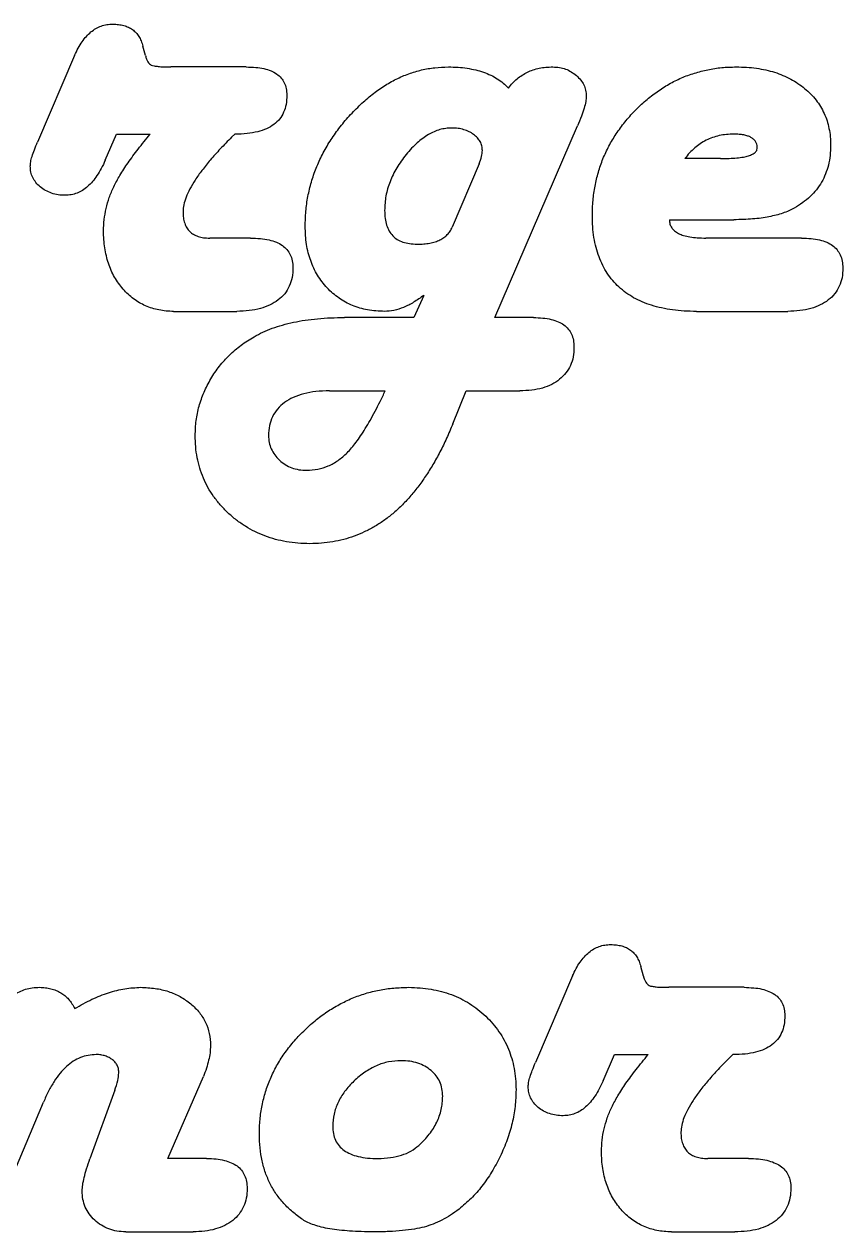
# Model space of a CAD drawing. Header units: millimetres. Extents: x -152 to 152, y -48 to 197.
# Drawn here: x 94.73 to 103.9, y -8.45 to 5.09 of the extents above; entities that cross this region are included whole.
import ezdxf

# ---------------------------------------------------------------- set-up
doc = ezdxf.new("R2010")
doc.units = ezdxf.units.MM

msp = doc.modelspace()

# ---------------------------------------------------------------- linework, layer by layer
at = {"color": 7, "linetype": 'Continuous', "lineweight": 25}
for p, q in [((95.292, 4.738), (94.876, 3.768)), ((96.086, 4.736), (96.056, 4.844)), ((97.215, 4.61), (96.37, 4.61)), ((100.001, 1.801), (100.931, 3.951)), ((95.636, 3.563), (95.763, 3.856)), ((95.763, 3.856), (96.139, 3.856)), ((97.052, 3.821), (97.089, 3.856)), ((99.826, 3.525), (99.526, 2.814)), ((102.531, 3.582), (102.133, 3.582)), ((101.96, 2.897), (102.682, 2.897)), ((97.262, 2.692), (96.807, 2.692)), ((103.441, 2.692), (102.368, 2.692)), ((99.207, 2.05), (99.095, 1.801)), ((96.402, 1.87), (97.11, 1.87)), ((99.095, 1.801), (98.318, 1.801)), ((100.435, 1.801), (100.001, 1.801)), ((102.263, 1.87), (103.286, 1.87)), ((98.149, 0.979), (98.774, 0.979)), ((99.532, 0.61), (99.683, 0.979)), ((99.683, 0.979), (100.283, 0.979)), ((101.668, -5.579), (101.638, -5.471)), ((100.874, -5.577), (100.458, -6.547)), ((102.798, -5.705), (101.952, -5.705)), ((101.218, -6.752), (101.345, -6.459)), ((101.345, -6.459), (101.721, -6.459)), ((102.634, -6.494), (102.671, -6.459)), ((96.338, -7.623), (96.735, -6.704)), ((95.741, -6.858), (95.464, -7.626)), ((94.523, -7.99), (94.942, -6.993)), ((96.771, -7.623), (96.338, -7.623)), ((102.845, -7.623), (102.389, -7.623)), ((95.865, -8.445), (96.619, -8.445)), ((101.984, -8.445), (102.693, -8.445))]:
    msp.add_line(p, q, dxfattribs=at)
for points, knots in [([(95.292, 4.738), (95.305, 4.766), (95.329, 4.819), (95.373, 4.891), (95.421, 4.952), (95.473, 5.002), (95.529, 5.041), (95.589, 5.07), (95.653, 5.086), (95.698, 5.088), (95.72, 5.089)], [0, 0, 0, 0, 0.155195, 0.297894, 0.428403, 0.549181, 0.664078, 0.774596, 0.88519, 1, 1, 1, 1]), ([(95.72, 5.089), (95.742, 5.088), (95.783, 5.086), (95.843, 5.076), (95.895, 5.057), (95.941, 5.03), (95.981, 4.995), (96.013, 4.951), (96.04, 4.901), (96.051, 4.863), (96.056, 4.844)], [0, 0, 0, 0, 0.144143, 0.273636, 0.396724, 0.511974, 0.625547, 0.743444, 0.865784, 1, 1, 1, 1]), ([(96.086, 4.736), (96.09, 4.723), (96.096, 4.699), (96.111, 4.668), (96.13, 4.645), (96.153, 4.627), (96.187, 4.62), (96.234, 4.614), (96.297, 4.61), (96.344, 4.61), (96.37, 4.61)], [0, 0, 0, 0, 0.11575, 0.212011, 0.295091, 0.367663, 0.460167, 0.59367, 0.775508, 1, 1, 1, 1]), ([(97.215, 4.61), (97.251, 4.608), (97.318, 4.606), (97.412, 4.594), (97.491, 4.568), (97.558, 4.534), (97.608, 4.488), (97.646, 4.432), (97.667, 4.365), (97.67, 4.318), (97.671, 4.293)], [0, 0, 0, 0, 0.170094, 0.317853, 0.450012, 0.565532, 0.67135, 0.773124, 0.88218, 1, 1, 1, 1]), ([(97.877, 2.823), (97.878, 2.88), (97.881, 2.992), (97.905, 3.158), (97.943, 3.32), (97.999, 3.477), (98.067, 3.631), (98.154, 3.779), (98.254, 3.923), (98.369, 4.061), (98.494, 4.187), (98.623, 4.301), (98.757, 4.396), (98.894, 4.475), (99.036, 4.535), (99.181, 4.578), (99.33, 4.605), (99.431, 4.608), (99.482, 4.61)], [0, 0, 0, 0, 0.06409, 0.127531, 0.190042, 0.252712, 0.3162, 0.380839, 0.447501, 0.51599, 0.58419, 0.649111, 0.710728, 0.77044, 0.828546, 0.885604, 0.942365, 1, 1, 1, 1]), ([(99.482, 4.61), (99.518, 4.609), (99.589, 4.609), (99.691, 4.596), (99.787, 4.578), (99.875, 4.553), (99.956, 4.519), (100.03, 4.479), (100.098, 4.43), (100.137, 4.392), (100.156, 4.373)], [0, 0, 0, 0, 0.148604, 0.287875, 0.419827, 0.544251, 0.662434, 0.777147, 0.888712, 1, 1, 1, 1]), ([(100.156, 4.373), (100.171, 4.392), (100.2, 4.429), (100.251, 4.478), (100.307, 4.518), (100.367, 4.552), (100.432, 4.578), (100.501, 4.596), (100.575, 4.609), (100.626, 4.609), (100.652, 4.61)], [0, 0, 0, 0, 0.126398, 0.248287, 0.368932, 0.487197, 0.608249, 0.734104, 0.863139, 1, 1, 1, 1]), ([(100.652, 4.61), (100.677, 4.608), (100.726, 4.605), (100.797, 4.589), (100.861, 4.556), (100.918, 4.515), (100.966, 4.466), (101.002, 4.409), (101.024, 4.348), (101.026, 4.304), (101.027, 4.282)], [0, 0, 0, 0, 0.136017, 0.265614, 0.39289, 0.521849, 0.647823, 0.764386, 0.881334, 1, 1, 1, 1]), ([(101.096, 2.946), (101.097, 3.002), (101.1, 3.112), (101.123, 3.274), (101.161, 3.429), (101.212, 3.58), (101.28, 3.724), (101.362, 3.862), (101.46, 3.994), (101.57, 4.119), (101.691, 4.234), (101.82, 4.333), (101.953, 4.419), (102.093, 4.489), (102.239, 4.542), (102.39, 4.581), (102.547, 4.606), (102.654, 4.608), (102.708, 4.61)], [0, 0, 0, 0, 0.065025, 0.128095, 0.190208, 0.251836, 0.313494, 0.375481, 0.439192, 0.504689, 0.570079, 0.633297, 0.69452, 0.755043, 0.81538, 0.875573, 0.937055, 1, 1, 1, 1]), ([(102.708, 4.61), (102.747, 4.609), (102.823, 4.607), (102.934, 4.597), (103.039, 4.577), (103.139, 4.552), (103.232, 4.517), (103.32, 4.475), (103.402, 4.426), (103.476, 4.369), (103.545, 4.308), (103.604, 4.239), (103.655, 4.167), (103.696, 4.089), (103.729, 4.007), (103.75, 3.919), (103.765, 3.827), (103.766, 3.764), (103.767, 3.732)], [0, 0, 0, 0, 0.075487, 0.147794, 0.216752, 0.282553, 0.346707, 0.409549, 0.47103, 0.531795, 0.59157, 0.649448, 0.706656, 0.762999, 0.819546, 0.877458, 0.937652, 1, 1, 1, 1]), ([(97.671, 4.293), (97.67, 4.258), (97.668, 4.193), (97.638, 4.102), (97.594, 4.023), (97.526, 3.962), (97.443, 3.912), (97.34, 3.881), (97.221, 3.858), (97.135, 3.857), (97.089, 3.856)], [0, 0, 0, 0, 0.124324, 0.235342, 0.341804, 0.44861, 0.562597, 0.690337, 0.834626, 1, 1, 1, 1]), ([(101.027, 4.282), (101.026, 4.262), (101.022, 4.216), (101.004, 4.14), (100.971, 4.051), (100.945, 3.986), (100.931, 3.951)], [0, 0, 0, 0, 0.177193, 0.399184, 0.673916, 1, 1, 1, 1]), ([(95.616, 2.772), (95.618, 2.814), (95.621, 2.899), (95.643, 3.024), (95.679, 3.148), (95.731, 3.272), (95.801, 3.401), (95.894, 3.542), (96.007, 3.695), (96.093, 3.801), (96.139, 3.856)], [0, 0, 0, 0, 0.102846, 0.206118, 0.3093754, 0.4158558, 0.5334152, 0.6692818, 0.8248524, 1, 1, 1, 1]), ([(97.052, 3.821), (97.009, 3.778), (96.927, 3.695), (96.816, 3.572), (96.722, 3.455), (96.644, 3.348), (96.585, 3.247), (96.541, 3.154), (96.513, 3.068), (96.509, 3.012), (96.507, 2.986)], [0, 0, 0, 0, 0.17947, 0.343533, 0.489576, 0.620195, 0.734882, 0.835719, 0.922666, 1, 1, 1, 1]), ([(99.518, 3.925), (99.496, 3.924), (99.452, 3.922), (99.385, 3.908), (99.32, 3.884), (99.256, 3.851), (99.192, 3.81), (99.13, 3.757), (99.068, 3.697), (98.988, 3.606), (98.9, 3.484), (98.825, 3.327), (98.775, 3.166), (98.77, 3.056), (98.767, 3.001)], [0, 0, 0, 0, 0.051359, 0.102917, 0.156523, 0.211238, 0.270395, 0.33263, 0.399277, 0.470744, 0.612488, 0.745589, 0.872993, 1, 1, 1, 1]), ([(99.863, 3.673), (99.862, 3.69), (99.859, 3.725), (99.841, 3.774), (99.807, 3.817), (99.765, 3.855), (99.713, 3.886), (99.654, 3.908), (99.588, 3.923), (99.542, 3.924), (99.518, 3.925)], [0, 0, 0, 0, 0.109354, 0.218099, 0.327966, 0.44962, 0.576396, 0.709485, 0.848269, 1, 1, 1, 1]), ([(102.683, 3.856), (102.655, 3.855), (102.599, 3.854), (102.519, 3.841), (102.442, 3.82), (102.371, 3.789), (102.303, 3.751), (102.242, 3.702), (102.183, 3.647), (102.15, 3.604), (102.133, 3.582)], [0, 0, 0, 0, 0.132384, 0.259501, 0.382952, 0.502939, 0.624376, 0.744888, 0.870352, 1, 1, 1, 1]), ([(102.945, 3.711), (102.944, 3.722), (102.941, 3.745), (102.926, 3.776), (102.903, 3.801), (102.873, 3.822), (102.836, 3.837), (102.791, 3.849), (102.74, 3.855), (102.703, 3.856), (102.683, 3.856)], [0, 0, 0, 0, 0.104818, 0.204206, 0.304476, 0.410767, 0.530408, 0.667075, 0.822812, 1, 1, 1, 1]), ([(94.795, 3.498), (94.796, 3.513), (94.799, 3.55), (94.815, 3.611), (94.842, 3.685), (94.864, 3.739), (94.876, 3.768)], [0, 0, 0, 0, 0.166885, 0.388079, 0.663391, 1, 1, 1, 1]), ([(99.826, 3.525), (99.836, 3.553), (99.855, 3.6), (99.861, 3.651), (99.863, 3.673)], [0, 0, 0, 0, 0.568602, 1, 1, 1, 1]), ([(102.531, 3.582), (102.564, 3.582), (102.626, 3.583), (102.712, 3.59), (102.785, 3.598), (102.844, 3.612), (102.89, 3.63), (102.923, 3.651), (102.944, 3.68), (102.945, 3.7), (102.945, 3.711)], [0, 0, 0, 0, 0.213137, 0.396953, 0.554117, 0.681381, 0.785198, 0.869103, 0.935193, 1, 1, 1, 1]), ([(103.767, 3.732), (103.766, 3.694), (103.764, 3.619), (103.744, 3.511), (103.712, 3.41), (103.668, 3.317), (103.609, 3.232), (103.538, 3.155), (103.454, 3.085), (103.391, 3.047), (103.358, 3.028)], [0, 0, 0, 0, 0.133647, 0.261587, 0.383451, 0.50114, 0.620476, 0.742282, 0.867146, 1, 1, 1, 1]), ([(95.636, 3.563), (95.621, 3.532), (95.594, 3.473), (95.545, 3.394), (95.496, 3.325), (95.44, 3.27), (95.383, 3.224), (95.32, 3.194), (95.255, 3.175), (95.21, 3.173), (95.187, 3.171)], [0, 0, 0, 0, 0.162218, 0.309013, 0.442235, 0.564481, 0.679399, 0.787037, 0.892736, 1, 1, 1, 1]), ([(95.187, 3.171), (95.16, 3.172), (95.108, 3.173), (95.034, 3.193), (94.966, 3.222), (94.906, 3.262), (94.857, 3.312), (94.82, 3.369), (94.799, 3.432), (94.796, 3.475), (94.795, 3.498)], [0, 0, 0, 0, 0.141461, 0.2752, 0.402466, 0.529829, 0.653597, 0.769502, 0.882577, 1, 1, 1, 1]), ([(96.507, 2.986), (96.507, 2.963), (96.508, 2.919), (96.524, 2.859), (96.545, 2.806), (96.581, 2.764), (96.624, 2.731), (96.677, 2.708), (96.739, 2.693), (96.783, 2.692), (96.807, 2.692)], [0, 0, 0, 0, 0.1425606, 0.2708897, 0.3873677, 0.4963938, 0.605782, 0.7251933, 0.8530015, 1, 1, 1, 1]), ([(98.767, 3.001), (98.768, 2.971), (98.769, 2.916), (98.787, 2.838), (98.815, 2.771), (98.855, 2.716), (98.908, 2.674), (98.973, 2.644), (99.048, 2.627), (99.102, 2.625), (99.13, 2.623)], [0, 0, 0, 0, 0.148312, 0.278127, 0.397112, 0.508058, 0.615862, 0.732347, 0.858685, 1, 1, 1, 1]), ([(103.358, 3.028), (103.339, 3.017), (103.298, 2.994), (103.229, 2.97), (103.155, 2.947), (103.074, 2.93), (102.986, 2.914), (102.891, 2.905), (102.789, 2.898), (102.718, 2.898), (102.682, 2.897)], [0, 0, 0, 0, 0.096971, 0.200636, 0.311541, 0.431292, 0.559206, 0.696757, 0.843127, 1, 1, 1, 1]), ([(102.263, 1.87), (102.217, 1.871), (102.127, 1.872), (101.997, 1.885), (101.875, 1.906), (101.761, 1.936), (101.656, 1.975), (101.559, 2.021), (101.472, 2.078), (101.392, 2.142), (101.323, 2.216), (101.26, 2.296), (101.211, 2.386), (101.169, 2.483), (101.135, 2.587), (101.112, 2.7), (101.098, 2.821), (101.097, 2.904), (101.096, 2.946)], [0, 0, 0, 0, 0.076694, 0.148395, 0.216645, 0.280725, 0.342289, 0.401363, 0.458122, 0.514299, 0.56977, 0.625318, 0.681564, 0.739403, 0.799452, 0.862712, 0.929199, 1, 1, 1, 1]), ([(101.96, 2.897), (101.961, 2.881), (101.963, 2.849), (101.984, 2.805), (102.017, 2.769), (102.064, 2.74), (102.122, 2.718), (102.193, 2.703), (102.276, 2.693), (102.336, 2.692), (102.368, 2.692)], [0, 0, 0, 0, 0.095546, 0.185946, 0.279809, 0.384892, 0.504874, 0.647321, 0.810479, 1, 1, 1, 1]), ([(96.402, 1.87), (96.374, 1.871), (96.318, 1.872), (96.238, 1.885), (96.16, 1.903), (96.087, 1.932), (96.017, 1.966), (95.953, 2.01), (95.891, 2.061), (95.835, 2.12), (95.784, 2.185), (95.738, 2.255), (95.701, 2.33), (95.669, 2.409), (95.646, 2.494), (95.629, 2.582), (95.618, 2.676), (95.617, 2.74), (95.616, 2.772)], [0, 0, 0, 0, 0.06307, 0.12351, 0.182685, 0.240732, 0.297785, 0.356388, 0.415293, 0.476194, 0.538084, 0.599789, 0.66219, 0.725562, 0.790181, 0.857578, 0.927403, 1, 1, 1, 1]), ([(98.766, 1.87), (98.734, 1.871), (98.67, 1.873), (98.577, 1.884), (98.49, 1.906), (98.407, 1.935), (98.327, 1.971), (98.255, 2.018), (98.185, 2.071), (98.122, 2.133), (98.064, 2.202), (98.014, 2.275), (97.971, 2.355), (97.938, 2.439), (97.909, 2.528), (97.89, 2.622), (97.88, 2.721), (97.878, 2.789), (97.877, 2.823)], [0, 0, 0, 0, 0.066482, 0.129763, 0.190658, 0.250902, 0.309678, 0.368399, 0.427676, 0.488585, 0.549702, 0.610637, 0.671044, 0.733255, 0.79604, 0.861599, 0.929142, 1, 1, 1, 1]), ([(99.13, 2.623), (99.155, 2.624), (99.203, 2.625), (99.271, 2.634), (99.332, 2.648), (99.386, 2.669), (99.432, 2.697), (99.471, 2.729), (99.504, 2.768), (99.519, 2.798), (99.526, 2.814)], [0, 0, 0, 0, 0.1606502, 0.3062627, 0.4408423, 0.5643186, 0.6763895, 0.7838381, 0.8912867, 1, 1, 1, 1]), ([(97.262, 2.692), (97.3, 2.691), (97.37, 2.689), (97.468, 2.675), (97.551, 2.648), (97.621, 2.614), (97.674, 2.564), (97.713, 2.506), (97.736, 2.436), (97.738, 2.386), (97.74, 2.36)], [0, 0, 0, 0, 0.170468, 0.318173, 0.449458, 0.56479, 0.670386, 0.773384, 0.881075, 1, 1, 1, 1]), ([(103.441, 2.692), (103.477, 2.691), (103.545, 2.689), (103.64, 2.673), (103.721, 2.648), (103.789, 2.612), (103.841, 2.562), (103.878, 2.503), (103.9, 2.432), (103.903, 2.382), (103.904, 2.356)], [0, 0, 0, 0, 0.166244, 0.313, 0.442456, 0.557263, 0.664235, 0.76914, 0.877803, 1, 1, 1, 1]), ([(97.74, 2.36), (97.738, 2.323), (97.734, 2.252), (97.702, 2.153), (97.65, 2.065), (97.575, 1.994), (97.482, 1.938), (97.372, 1.898), (97.246, 1.875), (97.157, 1.872), (97.11, 1.87)], [0, 0, 0, 0, 0.122887, 0.235172, 0.344943, 0.457473, 0.5758, 0.703944, 0.844149, 1, 1, 1, 1]), ([(103.904, 2.356), (103.903, 2.319), (103.9, 2.25), (103.867, 2.152), (103.816, 2.065), (103.742, 1.994), (103.651, 1.939), (103.544, 1.897), (103.419, 1.875), (103.332, 1.872), (103.286, 1.87)], [0, 0, 0, 0, 0.122117, 0.234846, 0.344517, 0.45778, 0.576756, 0.70334, 0.844346, 1, 1, 1, 1]), ([(99.207, 2.05), (99.169, 2.023), (99.098, 1.971), (98.985, 1.914), (98.875, 1.878), (98.802, 1.872), (98.766, 1.87)], [0, 0, 0, 0, 0.286312, 0.546295, 0.779824, 1, 1, 1, 1]), ([(97.303, 1.586), (97.336, 1.604), (97.402, 1.639), (97.509, 1.683), (97.624, 1.718), (97.747, 1.75), (97.878, 1.773), (98.017, 1.788), (98.165, 1.8), (98.266, 1.801), (98.318, 1.801)], [0, 0, 0, 0, 0.105466, 0.214856, 0.329471, 0.450546, 0.5771, 0.710694, 0.851943, 1, 1, 1, 1]), ([(100.435, 1.801), (100.47, 1.8), (100.537, 1.798), (100.631, 1.784), (100.71, 1.757), (100.778, 1.723), (100.828, 1.674), (100.865, 1.615), (100.887, 1.546), (100.889, 1.496), (100.89, 1.47)], [0, 0, 0, 0, 0.167052, 0.312426, 0.442745, 0.556993, 0.663198, 0.767365, 0.877646, 1, 1, 1, 1]), ([(96.644, 0.48), (96.646, 0.536), (96.649, 0.646), (96.685, 0.809), (96.739, 0.966), (96.817, 1.116), (96.912, 1.258), (97.027, 1.383), (97.156, 1.496), (97.254, 1.556), (97.303, 1.586)], [0, 0, 0, 0, 0.123987, 0.245476, 0.36814, 0.493713, 0.62043, 0.745652, 0.871085, 1, 1, 1, 1]), ([(100.89, 1.47), (100.889, 1.433), (100.886, 1.362), (100.854, 1.264), (100.802, 1.177), (100.73, 1.105), (100.64, 1.048), (100.534, 1.007), (100.413, 0.984), (100.328, 0.981), (100.283, 0.979)], [0, 0, 0, 0, 0.124247, 0.238981, 0.34948, 0.463597, 0.58309, 0.709498, 0.846805, 1, 1, 1, 1]), ([(98.149, 0.979), (98.097, 0.978), (98, 0.975), (97.864, 0.951), (97.744, 0.911), (97.645, 0.852), (97.564, 0.78), (97.507, 0.691), (97.471, 0.589), (97.467, 0.516), (97.466, 0.479)], [0, 0, 0, 0, 0.1604337, 0.3050084, 0.4343132, 0.5538088, 0.664801, 0.7716812, 0.8818507, 1, 1, 1, 1]), ([(97.892, 0.089), (97.934, 0.092), (98.018, 0.097), (98.138, 0.134), (98.249, 0.199), (98.334, 0.27), (98.399, 0.341), (98.449, 0.405), (98.501, 0.477), (98.552, 0.56), (98.608, 0.651), (98.661, 0.753), (98.719, 0.862), (98.755, 0.939), (98.774, 0.979)], [0, 0, 0, 0, 0.095687, 0.188571, 0.283232, 0.383428, 0.438239, 0.500227, 0.566719, 0.640349, 0.720319, 0.807305, 0.900039, 1, 1, 1, 1]), ([(99.532, 0.61), (99.509, 0.556), (99.464, 0.45), (99.39, 0.297), (99.311, 0.155), (99.228, 0.024), (99.143, -0.098), (99.052, -0.208), (98.958, -0.308), (98.86, -0.398), (98.757, -0.477), (98.651, -0.546), (98.54, -0.602), (98.427, -0.652), (98.308, -0.688), (98.185, -0.713), (98.059, -0.73), (97.973, -0.732), (97.93, -0.733)], [0, 0, 0, 0, 0.079476, 0.155196, 0.228192, 0.297384, 0.363787, 0.427836, 0.489243, 0.548315, 0.606449, 0.662988, 0.718544, 0.773774, 0.828994, 0.884868, 0.941918, 1, 1, 1, 1]), ([(97.93, -0.733), (97.885, -0.732), (97.797, -0.73), (97.667, -0.713), (97.543, -0.687), (97.425, -0.648), (97.312, -0.6), (97.206, -0.539), (97.104, -0.47), (97.01, -0.389), (96.924, -0.3), (96.849, -0.205), (96.785, -0.105), (96.734, 0.002), (96.693, 0.114), (96.664, 0.231), (96.647, 0.354), (96.645, 0.437), (96.644, 0.48)], [0, 0, 0, 0, 0.068285, 0.13431, 0.19804, 0.260716, 0.322577, 0.38417, 0.446057, 0.509433, 0.571859, 0.633175, 0.692816, 0.752395, 0.812355, 0.873164, 0.935502, 1, 1, 1, 1]), ([(97.466, 0.479), (97.467, 0.452), (97.469, 0.401), (97.495, 0.327), (97.534, 0.26), (97.587, 0.2), (97.652, 0.151), (97.726, 0.115), (97.806, 0.093), (97.863, 0.09), (97.892, 0.089)], [0, 0, 0, 0, 0.122293, 0.239891, 0.359448, 0.48464, 0.612045, 0.736591, 0.864421, 1, 1, 1, 1]), ([(100.874, -5.577), (100.887, -5.549), (100.911, -5.496), (100.955, -5.424), (101.004, -5.363), (101.055, -5.313), (101.111, -5.274), (101.171, -5.245), (101.236, -5.229), (101.28, -5.227), (101.302, -5.226)], [0, 0, 0, 0, 0.155195, 0.297894, 0.428403, 0.549181, 0.664078, 0.774596, 0.88519, 1, 1, 1, 1]), ([(101.302, -5.226), (101.324, -5.227), (101.366, -5.229), (101.425, -5.239), (101.478, -5.258), (101.524, -5.286), (101.563, -5.32), (101.595, -5.364), (101.622, -5.414), (101.633, -5.452), (101.638, -5.471)], [0, 0, 0, 0, 0.144143, 0.273636, 0.396724, 0.511974, 0.625547, 0.743444, 0.865784, 1, 1, 1, 1]), ([(101.668, -5.579), (101.672, -5.592), (101.678, -5.616), (101.693, -5.647), (101.712, -5.67), (101.735, -5.688), (101.77, -5.695), (101.816, -5.701), (101.879, -5.705), (101.926, -5.705), (101.952, -5.705)], [0, 0, 0, 0, 0.11575, 0.212011, 0.295091, 0.367663, 0.460167, 0.59367, 0.775508, 1, 1, 1, 1]), ([(94.42, -6.047), (94.432, -6.02), (94.456, -5.968), (94.5, -5.897), (94.551, -5.838), (94.608, -5.79), (94.672, -5.752), (94.742, -5.725), (94.818, -5.708), (94.871, -5.706), (94.898, -5.705)], [0, 0, 0, 0, 0.141688, 0.272574, 0.394499, 0.512913, 0.629748, 0.748357, 0.870282, 1, 1, 1, 1]), ([(94.898, -5.705), (94.921, -5.706), (94.964, -5.707), (95.026, -5.719), (95.084, -5.737), (95.136, -5.764), (95.184, -5.797), (95.227, -5.839), (95.264, -5.888), (95.284, -5.925), (95.294, -5.944)], [0, 0, 0, 0, 0.135563, 0.264491, 0.386049, 0.506186, 0.623734, 0.742655, 0.86889, 1, 1, 1, 1]), ([(95.294, -5.944), (95.357, -5.907), (95.478, -5.837), (95.668, -5.764), (95.851, -5.715), (95.973, -5.708), (96.033, -5.705)], [0, 0, 0, 0, 0.27807, 0.534394, 0.773003, 1, 1, 1, 1]), ([(96.033, -5.705), (96.087, -5.708), (96.192, -5.712), (96.342, -5.747), (96.478, -5.805), (96.595, -5.887), (96.693, -5.983), (96.764, -6.097), (96.808, -6.224), (96.813, -6.313), (96.815, -6.358)], [0, 0, 0, 0, 0.143396, 0.276691, 0.40395, 0.529755, 0.651514, 0.765616, 0.879877, 1, 1, 1, 1]), ([(97.363, -7.351), (97.364, -7.297), (97.367, -7.188), (97.392, -7.029), (97.429, -6.875), (97.485, -6.727), (97.554, -6.584), (97.641, -6.448), (97.742, -6.316), (97.858, -6.193), (97.984, -6.079), (98.117, -5.979), (98.257, -5.896), (98.401, -5.825), (98.552, -5.771), (98.708, -5.734), (98.87, -5.709), (98.98, -5.707), (99.036, -5.705)], [0, 0, 0, 0, 0.062987, 0.124928, 0.185572, 0.245691, 0.30657, 0.368298, 0.431636, 0.497398, 0.563211, 0.626955, 0.689303, 0.750551, 0.811688, 0.873432, 0.93578, 1, 1, 1, 1]), ([(99.036, -5.705), (99.079, -5.707), (99.163, -5.709), (99.286, -5.724), (99.403, -5.75), (99.515, -5.785), (99.621, -5.83), (99.721, -5.886), (99.814, -5.953), (99.902, -6.028), (99.98, -6.112), (100.051, -6.2), (100.108, -6.296), (100.158, -6.396), (100.193, -6.503), (100.221, -6.614), (100.237, -6.731), (100.239, -6.811), (100.24, -6.852)], [0, 0, 0, 0, 0.0690133, 0.1355816, 0.1997147, 0.2624107, 0.3236763, 0.3849016, 0.4462884, 0.5086146, 0.5703955, 0.6309729, 0.6907905, 0.7501567, 0.8103046, 0.8712081, 0.9344312, 1, 1, 1, 1]), ([(102.798, -5.705), (102.833, -5.707), (102.9, -5.709), (102.994, -5.721), (103.073, -5.747), (103.14, -5.781), (103.191, -5.827), (103.228, -5.883), (103.249, -5.95), (103.252, -5.997), (103.253, -6.022)], [0, 0, 0, 0, 0.170094, 0.317853, 0.450012, 0.565532, 0.67135, 0.773124, 0.88218, 1, 1, 1, 1]), ([(103.253, -6.022), (103.252, -6.057), (103.25, -6.122), (103.22, -6.213), (103.176, -6.292), (103.108, -6.353), (103.025, -6.403), (102.922, -6.434), (102.803, -6.457), (102.717, -6.458), (102.671, -6.459)], [0, 0, 0, 0, 0.124324, 0.235342, 0.341804, 0.44861, 0.562597, 0.690337, 0.834626, 1, 1, 1, 1]), ([(96.815, -6.358), (96.814, -6.385), (96.812, -6.441), (96.795, -6.525), (96.771, -6.615), (96.747, -6.674), (96.735, -6.704)], [0, 0, 0, 0, 0.2252927, 0.4657647, 0.7239112, 1, 1, 1, 1]), ([(95.532, -6.459), (95.502, -6.461), (95.443, -6.464), (95.356, -6.49), (95.274, -6.532), (95.198, -6.593), (95.125, -6.668), (95.06, -6.762), (94.996, -6.87), (94.961, -6.951), (94.942, -6.993)], [0, 0, 0, 0, 0.1055881, 0.2109938, 0.3180373, 0.4317628, 0.5544611, 0.6887104, 0.836827, 1, 1, 1, 1]), ([(95.788, -6.663), (95.787, -6.65), (95.786, -6.623), (95.774, -6.584), (95.751, -6.548), (95.718, -6.518), (95.68, -6.49), (95.635, -6.473), (95.585, -6.46), (95.55, -6.459), (95.532, -6.459)], [0, 0, 0, 0, 0.111377, 0.218574, 0.332864, 0.45478, 0.582844, 0.712531, 0.850727, 1, 1, 1, 1]), ([(101.199, -7.543), (101.2, -7.501), (101.203, -7.416), (101.225, -7.291), (101.261, -7.167), (101.313, -7.043), (101.384, -6.914), (101.476, -6.773), (101.59, -6.62), (101.675, -6.515), (101.721, -6.459)], [0, 0, 0, 0, 0.102846, 0.206118, 0.309375, 0.415856, 0.533415, 0.669282, 0.824852, 1, 1, 1, 1]), ([(102.634, -6.494), (102.591, -6.537), (102.509, -6.62), (102.398, -6.743), (102.304, -6.86), (102.226, -6.967), (102.167, -7.068), (102.123, -7.161), (102.095, -7.247), (102.091, -7.303), (102.089, -7.329)], [0, 0, 0, 0, 0.17947, 0.343533, 0.489576, 0.620195, 0.734882, 0.835719, 0.922666, 1, 1, 1, 1]), ([(98.952, -6.527), (98.905, -6.53), (98.81, -6.535), (98.672, -6.58), (98.541, -6.654), (98.422, -6.753), (98.317, -6.866), (98.242, -6.992), (98.194, -7.124), (98.188, -7.215), (98.185, -7.26)], [0, 0, 0, 0, 0.121989, 0.244448, 0.37085, 0.507454, 0.642262, 0.765606, 0.883404, 1, 1, 1, 1]), ([(99.418, -6.926), (99.416, -6.897), (99.413, -6.842), (99.389, -6.763), (99.347, -6.694), (99.289, -6.635), (99.22, -6.587), (99.139, -6.552), (99.049, -6.53), (98.985, -6.528), (98.952, -6.527)], [0, 0, 0, 0, 0.123692, 0.240969, 0.355578, 0.47456, 0.597711, 0.721873, 0.856382, 1, 1, 1, 1]), ([(100.377, -6.817), (100.378, -6.802), (100.381, -6.765), (100.398, -6.704), (100.424, -6.63), (100.446, -6.576), (100.458, -6.547)], [0, 0, 0, 0, 0.166885, 0.388079, 0.663391, 1, 1, 1, 1]), ([(95.741, -6.858), (95.754, -6.822), (95.777, -6.759), (95.784, -6.692), (95.788, -6.663)], [0, 0, 0, 0, 0.569242, 1, 1, 1, 1]), ([(101.218, -6.752), (101.204, -6.783), (101.176, -6.842), (101.127, -6.922), (101.078, -6.991), (101.022, -7.045), (100.965, -7.091), (100.902, -7.121), (100.837, -7.14), (100.792, -7.143), (100.769, -7.144)], [0, 0, 0, 0, 0.162218, 0.309013, 0.442235, 0.564481, 0.679399, 0.787037, 0.892736, 1, 1, 1, 1]), ([(100.24, -6.852), (100.238, -6.915), (100.234, -7.041), (100.199, -7.23), (100.143, -7.417), (100.065, -7.6), (99.971, -7.775), (99.862, -7.933), (99.74, -8.074), (99.647, -8.153), (99.601, -8.192)], [0, 0, 0, 0, 0.123163, 0.247332, 0.374212, 0.506045, 0.63641, 0.761416, 0.882218, 1, 1, 1, 1]), ([(100.769, -7.144), (100.743, -7.143), (100.69, -7.142), (100.616, -7.122), (100.548, -7.093), (100.488, -7.053), (100.439, -7.003), (100.402, -6.947), (100.381, -6.883), (100.378, -6.84), (100.377, -6.817)], [0, 0, 0, 0, 0.141461, 0.2752, 0.402466, 0.529829, 0.653597, 0.769502, 0.882577, 1, 1, 1, 1]), ([(99.151, -7.476), (99.172, -7.456), (99.214, -7.416), (99.268, -7.352), (99.315, -7.287), (99.352, -7.219), (99.382, -7.149), (99.402, -7.076), (99.416, -7.001), (99.417, -6.951), (99.418, -6.926)], [0, 0, 0, 0, 0.138087, 0.271804, 0.398534, 0.520913, 0.64043, 0.760321, 0.879246, 1, 1, 1, 1]), ([(98.185, -7.26), (98.186, -7.289), (98.188, -7.343), (98.214, -7.419), (98.254, -7.485), (98.313, -7.536), (98.386, -7.576), (98.475, -7.604), (98.579, -7.621), (98.654, -7.622), (98.693, -7.623)], [0, 0, 0, 0, 0.119601, 0.229283, 0.334305, 0.440006, 0.555427, 0.684184, 0.832439, 1, 1, 1, 1]), ([(97.849, -8.308), (97.81, -8.281), (97.734, -8.226), (97.635, -8.129), (97.55, -8.024), (97.482, -7.907), (97.428, -7.782), (97.39, -7.647), (97.367, -7.502), (97.364, -7.403), (97.363, -7.351)], [0, 0, 0, 0, 0.1267417, 0.250255, 0.3697922, 0.4882964, 0.6088503, 0.7339136, 0.8633609, 1, 1, 1, 1]), ([(102.089, -7.329), (102.089, -7.352), (102.09, -7.396), (102.107, -7.456), (102.128, -7.509), (102.163, -7.551), (102.206, -7.584), (102.259, -7.607), (102.321, -7.622), (102.365, -7.623), (102.389, -7.623)], [0, 0, 0, 0, 0.1425606, 0.2708897, 0.3873677, 0.4963938, 0.605782, 0.7251933, 0.8530015, 1, 1, 1, 1]), ([(98.693, -7.623), (98.74, -7.622), (98.829, -7.618), (98.954, -7.59), (99.064, -7.545), (99.123, -7.498), (99.151, -7.476)], [0, 0, 0, 0, 0.285726, 0.54228, 0.777145, 1, 1, 1, 1]), ([(101.984, -8.445), (101.956, -8.444), (101.901, -8.443), (101.82, -8.43), (101.742, -8.412), (101.67, -8.383), (101.599, -8.349), (101.535, -8.305), (101.473, -8.254), (101.417, -8.195), (101.366, -8.13), (101.32, -8.061), (101.283, -7.985), (101.252, -7.906), (101.228, -7.821), (101.211, -7.733), (101.2, -7.639), (101.199, -7.576), (101.199, -7.543)], [0, 0, 0, 0, 0.06307, 0.12351, 0.182685, 0.240732, 0.297785, 0.356388, 0.415293, 0.476194, 0.538084, 0.599789, 0.66219, 0.725562, 0.790181, 0.857578, 0.927403, 1, 1, 1, 1]), ([(95.377, -7.986), (95.378, -7.964), (95.381, -7.913), (95.4, -7.831), (95.426, -7.733), (95.451, -7.664), (95.464, -7.626)], [0, 0, 0, 0, 0.182015, 0.408517, 0.680313, 1, 1, 1, 1]), ([(96.771, -7.623), (96.807, -7.624), (96.874, -7.626), (96.967, -7.642), (97.047, -7.667), (97.113, -7.703), (97.164, -7.753), (97.2, -7.812), (97.222, -7.883), (97.225, -7.933), (97.226, -7.959)], [0, 0, 0, 0, 0.166515, 0.311699, 0.439497, 0.554188, 0.661208, 0.766456, 0.876383, 1, 1, 1, 1]), ([(102.845, -7.623), (102.882, -7.624), (102.952, -7.626), (103.05, -7.64), (103.133, -7.667), (103.203, -7.701), (103.256, -7.751), (103.295, -7.809), (103.318, -7.879), (103.321, -7.929), (103.322, -7.955)], [0, 0, 0, 0, 0.170468, 0.318173, 0.449458, 0.56479, 0.670386, 0.773384, 0.881075, 1, 1, 1, 1]), ([(97.226, -7.959), (97.225, -7.996), (97.222, -8.065), (97.189, -8.163), (97.138, -8.249), (97.066, -8.321), (96.975, -8.376), (96.87, -8.418), (96.749, -8.44), (96.664, -8.443), (96.619, -8.445)], [0, 0, 0, 0, 0.1236592, 0.2378128, 0.3488692, 0.4626966, 0.5821408, 0.7080526, 0.8472485, 1, 1, 1, 1]), ([(103.322, -7.955), (103.32, -7.992), (103.316, -8.063), (103.284, -8.162), (103.232, -8.25), (103.157, -8.321), (103.064, -8.377), (102.954, -8.418), (102.828, -8.44), (102.739, -8.444), (102.693, -8.445)], [0, 0, 0, 0, 0.122887, 0.235172, 0.344943, 0.457473, 0.5758, 0.703944, 0.844149, 1, 1, 1, 1]), ([(95.865, -8.445), (95.831, -8.444), (95.767, -8.44), (95.674, -8.415), (95.59, -8.373), (95.515, -8.317), (95.454, -8.248), (95.409, -8.168), (95.381, -8.08), (95.378, -8.018), (95.377, -7.986)], [0, 0, 0, 0, 0.13365, 0.25973, 0.382673, 0.508387, 0.63217, 0.752049, 0.872056, 1, 1, 1, 1]), ([(99.601, -8.192), (99.569, -8.214), (99.508, -8.259), (99.411, -8.315), (99.312, -8.359), (99.209, -8.394), (99.095, -8.417), (98.963, -8.433), (98.812, -8.444), (98.704, -8.445), (98.647, -8.445)], [0, 0, 0, 0, 0.115157, 0.22551, 0.332445, 0.436522, 0.548342, 0.680029, 0.830101, 1, 1, 1, 1]), ([(98.647, -8.445), (98.6, -8.445), (98.509, -8.444), (98.379, -8.438), (98.261, -8.427), (98.155, -8.413), (98.061, -8.394), (97.979, -8.37), (97.908, -8.343), (97.868, -8.319), (97.849, -8.308)], [0, 0, 0, 0, 0.173802, 0.332099, 0.476421, 0.607065, 0.72443, 0.827811, 0.919284, 1, 1, 1, 1])]:
    msp.add_open_spline(points, degree=3, knots=knots, dxfattribs=at)

doc.saveas('drawing.dxf')
